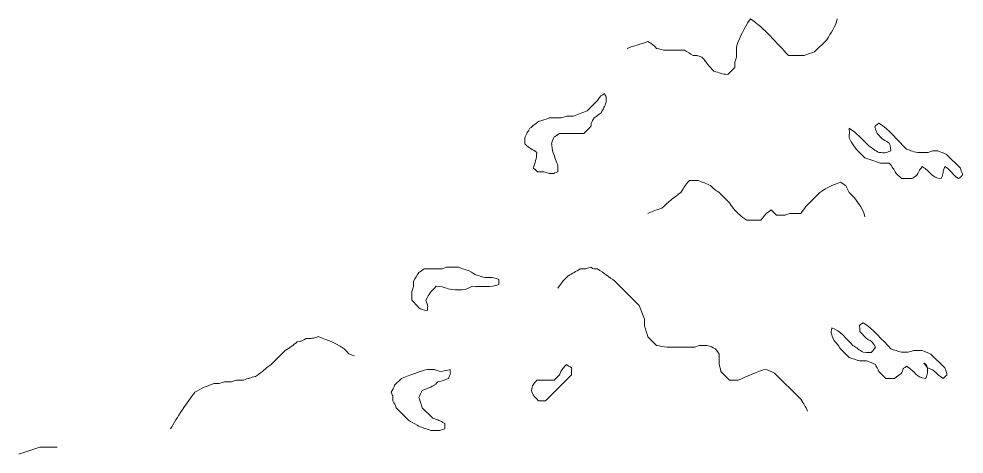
# Model space of a CAD drawing. Header units: millimetres. Extents: x -6423 to -1759, y 6 to 2012.
# Drawn here: x -1873.1 to -1791.4, y 1134.2 to 1171.8 of the extents above; entities that cross this region are included whole.
import ezdxf

# ---------------------------------------------------------------- set-up
doc = ezdxf.new("R2010")
doc.units = ezdxf.units.MM
doc.header["$MEASUREMENT"] = 0
doc.layers.add('layer 1', color=7, linetype='Continuous')

msp = doc.modelspace()

# ---------------------------------------------------------------- linework, layer by layer
at = {"layer": 'layer 1', "color": 177, "lineweight": 9}
for points, knots in [([(-1802.4005, 1171.8189), (-1802.5554, 1171.0833), (-1802.9172, 1170.659), (-1803.2999, 1170.0194), (-1803.2999, 1170.0194), (-1803.2999, 1170.0194), (-1804.3496, 1168.9704), (-1804.3496, 1168.9704), (-1804.3496, 1168.9704), (-1804.6497, 1168.8663), (-1804.9487, 1168.7742), (-1805.2491, 1168.6704), (-1805.2491, 1168.6704), (-1805.2491, 1168.6704), (-1806.5984, 1168.6704), (-1806.5984, 1168.6704), (-1806.5984, 1168.6704), (-1807.6237, 1169.6958), (-1808.7046, 1171.0895), (-1809.8966, 1171.8187), (-1809.8966, 1171.8187), (-1810.4909, 1170.9097), (-1810.7466, 1170.4293), (-1811.0962, 1169.4201), (-1811.0962, 1169.4201), (-1811.0962, 1169.4201), (-1811.0962, 1168.5207), (-1811.0962, 1168.5207), (-1811.0962, 1168.5207), (-1811.2677, 1167.9909), (-1811.2333, 1168.2104), (-1811.246, 1167.6211), (-1811.246, 1167.6211), (-1811.246, 1167.6211), (-1811.8458, 1167.0211), (-1811.8458, 1167.0211), (-1811.8458, 1167.0211), (-1812.3997, 1167.0636), (-1812.5548, 1167.1514), (-1813.0452, 1167.3211), (-1813.0452, 1167.3211), (-1813.0452, 1167.3211), (-1813.4948, 1167.7706), (-1813.4948, 1167.7706), (-1813.4948, 1167.7706), (-1813.7391, 1168.1361), (-1813.7703, 1168.1693), (-1814.0947, 1168.5207), (-1814.0947, 1168.5207), (-1814.5348, 1168.6664), (-1814.3703, 1168.634), (-1814.8443, 1168.6703), (-1814.8443, 1168.6703), (-1815.1046, 1168.8239), (-1815.3346, 1168.9648), (-1815.594, 1169.1202), (-1815.594, 1169.1202), (-1815.594, 1169.1202), (-1817.393, 1169.12), (-1817.393, 1169.12), (-1817.393, 1169.12), (-1817.7614, 1169.2525), (-1817.6498, 1169.2039), (-1817.9927, 1169.2702), (-1817.9927, 1169.2702), (-1818.3736, 1169.6507), (-1818.3284, 1169.6166), (-1818.7424, 1169.8697), (-1818.7424, 1169.8697), (-1819.3879, 1169.6109), (-1819.9527, 1169.4984), (-1820.5416, 1169.27)], [0, 0, 0, 0, 0.0526316, 0.0526316, 0.0526316, 0.0526316, 0.1052632, 0.1052632, 0.1052632, 0.1052632, 0.1578947, 0.1578947, 0.1578947, 0.1578947, 0.2105263, 0.2105263, 0.2105263, 0.2105263, 0.2631579, 0.2631579, 0.2631579, 0.2631579, 0.3157895, 0.3157895, 0.3157895, 0.3157895, 0.3684211, 0.3684211, 0.3684211, 0.3684211, 0.4210526, 0.4210526, 0.4210526, 0.4210526, 0.4736842, 0.4736842, 0.4736842, 0.4736842, 0.5263158, 0.5263158, 0.5263158, 0.5263158, 0.5789474, 0.5789474, 0.5789474, 0.5789474, 0.6315789, 0.6315789, 0.6315789, 0.6315789, 0.6842105, 0.6842105, 0.6842105, 0.6842105, 0.7368421, 0.7368421, 0.7368421, 0.7368421, 0.7894737, 0.7894737, 0.7894737, 0.7894737, 0.8421053, 0.8421053, 0.8421053, 0.8421053, 0.8947368, 0.8947368, 0.8947368, 0.8947368, 1, 1, 1, 1]), ([(-1828.9374, 1162.3736), (-1828.6597, 1162.5976), (-1828.4649, 1162.7483), (-1828.1878, 1162.973), (-1828.1878, 1162.973), (-1827.7398, 1163.0675), (-1827.6979, 1163.1088), (-1827.2881, 1163.2731), (-1827.2881, 1163.2731), (-1827.2881, 1163.2731), (-1826.2383, 1163.2729), (-1826.2383, 1163.2729), (-1826.2383, 1163.2729), (-1826.2297, 1163.2774), (-1825.8141, 1163.4138), (-1825.789, 1163.4231), (-1825.789, 1163.4231), (-1825.789, 1163.4231), (-1825.1892, 1163.4228), (-1825.1892, 1163.4228), (-1825.1892, 1163.4228), (-1824.7617, 1163.5711), (-1824.4077, 1163.7052), (-1823.9899, 1163.8728), (-1823.9899, 1163.8728), (-1823.9899, 1163.8728), (-1823.0903, 1164.7722), (-1823.0903, 1164.7722), (-1823.0903, 1164.7722), (-1822.7436, 1165.2905), (-1822.9936, 1165.0385), (-1822.4905, 1165.3722), (-1822.4905, 1165.3722), (-1822.3005, 1164.8933), (-1822.3537, 1165.2289), (-1822.3407, 1164.6223), (-1822.3407, 1164.6223), (-1822.5022, 1164.22), (-1822.5652, 1164.099), (-1822.7904, 1163.7229), (-1822.7904, 1163.7229), (-1823.06, 1163.5098), (-1823.1161, 1163.4563), (-1823.3901, 1163.2729), (-1823.3901, 1163.2729), (-1823.656, 1162.8221), (-1823.5856, 1163.0183), (-1823.69, 1162.5234), (-1823.69, 1162.5234), (-1823.69, 1162.5234), (-1824.2896, 1161.9237), (-1824.2896, 1161.9237), (-1824.2896, 1161.9237), (-1824.2896, 1161.9237), (-1826.3885, 1161.9236), (-1826.3885, 1161.9236), (-1826.3885, 1161.9236), (-1826.4062, 1161.9142), (-1826.8128, 1161.6403), (-1826.8385, 1161.6238), (-1826.8385, 1161.6238), (-1827.1819, 1160.8489), (-1827.0333, 1161.2416), (-1826.9881, 1160.4245), (-1826.9881, 1160.4245), (-1826.8404, 1159.997), (-1826.7062, 1159.643), (-1826.5385, 1159.2249), (-1826.5385, 1159.2249), (-1826.5385, 1159.2249), (-1826.5385, 1158.6254), (-1826.5385, 1158.6254), (-1826.5385, 1158.6254), (-1827.0172, 1158.4353), (-1826.6816, 1158.4888), (-1827.2882, 1158.4755), (-1827.2882, 1158.4755), (-1827.2972, 1158.4794), (-1827.7129, 1158.6162), (-1827.7381, 1158.6255), (-1827.7381, 1158.6255), (-1828.543, 1158.643), (-1828.0605, 1158.5143), (-1828.6376, 1158.9253), (-1828.6376, 1158.9253), (-1828.4929, 1159.3705), (-1828.3756, 1159.7804), (-1828.3376, 1160.2744), (-1828.3376, 1160.2744), (-1828.7994, 1160.6135), (-1828.9245, 1160.607), (-1829.3871, 1161.024), (-1829.3871, 1161.024), (-1829.3696, 1161.8191), (-1829.3207, 1161.7237), (-1828.9374, 1162.3736)], [0, 0, 0, 0, 0.04, 0.04, 0.04, 0.04, 0.08, 0.08, 0.08, 0.08, 0.12, 0.12, 0.12, 0.12, 0.16, 0.16, 0.16, 0.16, 0.2, 0.2, 0.2, 0.2, 0.24, 0.24, 0.24, 0.24, 0.28, 0.28, 0.28, 0.28, 0.32, 0.32, 0.32, 0.32, 0.36, 0.36, 0.36, 0.36, 0.4, 0.4, 0.4, 0.4, 0.44, 0.44, 0.44, 0.44, 0.48, 0.48, 0.48, 0.48, 0.52, 0.52, 0.52, 0.52, 0.56, 0.56, 0.56, 0.56, 0.6, 0.6, 0.6, 0.6, 0.64, 0.64, 0.64, 0.64, 0.68, 0.68, 0.68, 0.68, 0.72, 0.72, 0.72, 0.72, 0.76, 0.76, 0.76, 0.76, 0.8, 0.8, 0.8, 0.8, 0.84, 0.84, 0.84, 0.84, 0.88, 0.88, 0.88, 0.88, 0.92, 0.92, 0.92, 0.92, 1, 1, 1, 1]), ([(-1801.3507, 1162.3733), (-1800.7338, 1161.9958), (-1800.2479, 1161.4205), (-1799.7018, 1160.8742), (-1799.7018, 1160.8742), (-1799.3979, 1160.6757), (-1799.1059, 1160.4733), (-1798.8022, 1160.2744), (-1798.8022, 1160.2744), (-1798.1688, 1160.2744), (-1798.3028, 1160.2111), (-1797.7526, 1160.4249), (-1797.7526, 1160.4249), (-1797.8298, 1161.2078), (-1797.8503, 1161.0332), (-1798.5025, 1161.4738), (-1798.5025, 1161.4738), (-1798.5025, 1161.4738), (-1798.9522, 1161.9237), (-1798.9522, 1161.9237), (-1798.9522, 1161.9237), (-1799.1808, 1162.6292), (-1799.2725, 1162.4192), (-1798.8022, 1162.8233), (-1798.8022, 1162.8233), (-1797.9387, 1162.2951), (-1797.1551, 1161.3261), (-1796.4033, 1160.5744), (-1796.4033, 1160.5744), (-1796.1258, 1160.4782), (-1795.6407, 1160.2748), (-1795.3538, 1160.2747), (-1795.3538, 1160.2747), (-1795.3538, 1160.2747), (-1794.6041, 1160.2744), (-1794.6041, 1160.2744), (-1794.6041, 1160.2744), (-1794.5952, 1160.2786), (-1794.1796, 1160.4156), (-1794.1545, 1160.4245), (-1794.1545, 1160.4245), (-1794.1545, 1160.4245), (-1793.7046, 1160.4246), (-1793.7046, 1160.4246), (-1793.7046, 1160.4246), (-1793.4587, 1160.3235), (-1793.2019, 1160.2239), (-1792.9549, 1160.1245), (-1792.9549, 1160.1245), (-1792.9549, 1160.1245), (-1791.7557, 1158.9251), (-1791.7557, 1158.9251), (-1791.7557, 1158.9251), (-1791.5269, 1158.2199), (-1791.4352, 1158.4295), (-1791.9055, 1158.0256), (-1791.9055, 1158.0256), (-1792.6379, 1158.4837), (-1792.3723, 1158.6168), (-1793.1051, 1159.0751), (-1793.1051, 1159.0751), (-1793.3068, 1158.5551), (-1793.2028, 1158.546), (-1793.4049, 1158.0256), (-1793.4049, 1158.0256), (-1794.3225, 1158.1162), (-1794.2307, 1158.5713), (-1795.0539, 1159.0751), (-1795.0539, 1159.0751), (-1795.3682, 1158.6438), (-1795.2821, 1158.7807), (-1795.5038, 1158.3254), (-1795.5038, 1158.3254), (-1795.5214, 1158.3156), (-1795.928, 1158.042), (-1795.9537, 1158.0256), (-1795.9537, 1158.0256), (-1795.9537, 1158.0256), (-1796.8532, 1158.0257), (-1796.8532, 1158.0257), (-1796.8532, 1158.0257), (-1796.8532, 1158.0257), (-1797.3029, 1158.4753), (-1797.3029, 1158.4753), (-1797.3029, 1158.4753), (-1797.5414, 1158.8736), (-1797.5969, 1158.9878), (-1797.9027, 1159.3749), (-1797.9027, 1159.3749), (-1797.9027, 1159.3749), (-1798.6523, 1159.3749), (-1798.6523, 1159.3749), (-1798.6523, 1159.3749), (-1799.1008, 1159.5302), (-1799.5532, 1159.6699), (-1800.0016, 1159.8247), (-1800.0016, 1159.8247), (-1800.0016, 1159.8247), (-1800.7513, 1160.5744), (-1800.7513, 1160.5744), (-1800.7513, 1160.5744), (-1801.5651, 1161.819), (-1801.3083, 1161.1813), (-1801.3507, 1162.3733)], [0, 0, 0, 0, 0.037037, 0.037037, 0.037037, 0.037037, 0.0740741, 0.0740741, 0.0740741, 0.0740741, 0.1111111, 0.1111111, 0.1111111, 0.1111111, 0.1481481, 0.1481481, 0.1481481, 0.1481481, 0.1851852, 0.1851852, 0.1851852, 0.1851852, 0.2222222, 0.2222222, 0.2222222, 0.2222222, 0.2592593, 0.2592593, 0.2592593, 0.2592593, 0.2962963, 0.2962963, 0.2962963, 0.2962963, 0.3333333, 0.3333333, 0.3333333, 0.3333333, 0.3703704, 0.3703704, 0.3703704, 0.3703704, 0.4074074, 0.4074074, 0.4074074, 0.4074074, 0.4444444, 0.4444444, 0.4444444, 0.4444444, 0.4814815, 0.4814815, 0.4814815, 0.4814815, 0.5185185, 0.5185185, 0.5185185, 0.5185185, 0.5555556, 0.5555556, 0.5555556, 0.5555556, 0.5925926, 0.5925926, 0.5925926, 0.5925926, 0.6296296, 0.6296296, 0.6296296, 0.6296296, 0.6666667, 0.6666667, 0.6666667, 0.6666667, 0.7037037, 0.7037037, 0.7037037, 0.7037037, 0.7407407, 0.7407407, 0.7407407, 0.7407407, 0.7777778, 0.7777778, 0.7777778, 0.7777778, 0.8148148, 0.8148148, 0.8148148, 0.8148148, 0.8518519, 0.8518519, 0.8518519, 0.8518519, 0.8888889, 0.8888889, 0.8888889, 0.8888889, 0.9259259, 0.9259259, 0.9259259, 0.9259259, 1, 1, 1, 1]), ([(-1800.0016, 1154.7272), (-1800.153, 1155.4457), (-1800.5016, 1155.7655), (-1800.9011, 1156.3766), (-1800.9011, 1156.3766), (-1800.9011, 1156.3766), (-1801.3509, 1156.8264), (-1801.3509, 1156.8264), (-1801.3509, 1156.8264), (-1801.3903, 1156.9181), (-1801.6052, 1157.3299), (-1801.6509, 1157.4259), (-1801.6509, 1157.4259), (-1801.6684, 1157.4358), (-1802.0751, 1157.7096), (-1802.1006, 1157.7259), (-1802.1006, 1157.7259), (-1802.9736, 1157.4235), (-1803.1105, 1157.3422), (-1803.8997, 1156.8264), (-1803.8997, 1156.8264), (-1803.8997, 1156.8264), (-1805.0989, 1155.6269), (-1805.0989, 1155.6269), (-1805.0989, 1155.6269), (-1805.2808, 1155.3432), (-1805.3295, 1155.2988), (-1805.5489, 1155.0272), (-1805.5489, 1155.0272), (-1805.5489, 1155.0272), (-1806.4485, 1155.0271), (-1806.4485, 1155.0271), (-1806.4485, 1155.0271), (-1806.4575, 1155.023), (-1806.8732, 1154.8862), (-1806.8982, 1154.8773), (-1806.8982, 1154.8773), (-1806.8982, 1154.8773), (-1807.6478, 1154.8772), (-1807.6478, 1154.8772), (-1807.6478, 1154.8772), (-1807.6478, 1154.8772), (-1808.0975, 1155.327), (-1808.0975, 1155.327), (-1808.0975, 1155.327), (-1808.6745, 1154.9282), (-1808.5576, 1154.9691), (-1808.9971, 1154.4273), (-1808.9971, 1154.4273), (-1808.9971, 1154.4273), (-1810.1967, 1154.4273), (-1810.1967, 1154.4273), (-1810.1967, 1154.4273), (-1810.717, 1154.779), (-1810.9258, 1155.0068), (-1811.396, 1155.4768), (-1811.396, 1155.4768), (-1811.4054, 1155.4944), (-1811.6793, 1155.9013), (-1811.6958, 1155.9267), (-1811.6958, 1155.9267), (-1811.6958, 1155.9267), (-1812.5953, 1156.8264), (-1812.5953, 1156.8264), (-1812.5953, 1156.8264), (-1812.9606, 1157.0704), (-1812.994, 1157.1019), (-1813.3451, 1157.4258), (-1813.3451, 1157.4258), (-1813.7113, 1157.5729), (-1814.0282, 1157.7286), (-1814.3943, 1157.8758), (-1814.3943, 1157.8758), (-1814.3943, 1157.8758), (-1815.1442, 1157.8755), (-1815.1442, 1157.8755), (-1815.1442, 1157.8755), (-1815.5944, 1157.3879), (-1815.585, 1157.342), (-1815.8938, 1156.8262), (-1815.8938, 1156.8262), (-1816.446, 1156.4531), (-1817.0398, 1155.9692), (-1817.5427, 1155.4768), (-1817.5427, 1155.4768), (-1817.9923, 1155.3214), (-1818.3049, 1155.2304), (-1818.7424, 1155.0271)], [0, 0, 0, 0, 0.0434783, 0.0434783, 0.0434783, 0.0434783, 0.0869565, 0.0869565, 0.0869565, 0.0869565, 0.1304348, 0.1304348, 0.1304348, 0.1304348, 0.173913, 0.173913, 0.173913, 0.173913, 0.2173913, 0.2173913, 0.2173913, 0.2173913, 0.2608696, 0.2608696, 0.2608696, 0.2608696, 0.3043478, 0.3043478, 0.3043478, 0.3043478, 0.3478261, 0.3478261, 0.3478261, 0.3478261, 0.3913043, 0.3913043, 0.3913043, 0.3913043, 0.4347826, 0.4347826, 0.4347826, 0.4347826, 0.4782609, 0.4782609, 0.4782609, 0.4782609, 0.5217391, 0.5217391, 0.5217391, 0.5217391, 0.5652174, 0.5652174, 0.5652174, 0.5652174, 0.6086957, 0.6086957, 0.6086957, 0.6086957, 0.6521739, 0.6521739, 0.6521739, 0.6521739, 0.6956522, 0.6956522, 0.6956522, 0.6956522, 0.7391304, 0.7391304, 0.7391304, 0.7391304, 0.7826087, 0.7826087, 0.7826087, 0.7826087, 0.826087, 0.826087, 0.826087, 0.826087, 0.8695652, 0.8695652, 0.8695652, 0.8695652, 0.9130435, 0.9130435, 0.9130435, 0.9130435, 1, 1, 1, 1]), ([(-1838.9825, 1149.1799), (-1838.8289, 1149.4401), (-1838.688, 1149.6703), (-1838.5327, 1149.9298), (-1838.5327, 1149.9298), (-1838.5148, 1149.9393), (-1838.1084, 1150.2131), (-1838.0827, 1150.2295), (-1838.0827, 1150.2295), (-1838.0827, 1150.2295), (-1836.5834, 1150.2295), (-1836.5834, 1150.2295), (-1836.5834, 1150.2295), (-1836.5746, 1150.2336), (-1836.1589, 1150.3705), (-1836.1338, 1150.3794), (-1836.1338, 1150.3794), (-1836.1338, 1150.3794), (-1835.0843, 1150.3794), (-1835.0843, 1150.3794), (-1835.0843, 1150.3794), (-1834.6747, 1150.2149), (-1834.6326, 1150.1739), (-1834.1847, 1150.0797), (-1834.1847, 1150.0797), (-1833.6089, 1149.6568), (-1833.4715, 1149.6999), (-1832.8354, 1149.4799), (-1832.8354, 1149.4799), (-1832.1861, 1149.4798), (-1832.2099, 1149.5528), (-1831.6361, 1149.3296), (-1831.6361, 1149.3296), (-1831.6361, 1149.3296), (-1831.6361, 1148.8801), (-1831.6361, 1148.8801), (-1831.6361, 1148.8801), (-1832.2828, 1148.6291), (-1833.1402, 1148.7302), (-1833.8849, 1148.7303), (-1833.8849, 1148.7303), (-1834.2148, 1148.5979), (-1834.4359, 1148.4304), (-1834.7845, 1148.43), (-1834.7845, 1148.43), (-1834.7845, 1148.43), (-1835.3843, 1148.4304), (-1835.3843, 1148.4304), (-1835.3843, 1148.4304), (-1836.0642, 1148.4303), (-1836.2122, 1148.7123), (-1837.0332, 1148.7303), (-1837.0332, 1148.7303), (-1837.5555, 1148.1962), (-1837.6069, 1148.14), (-1837.9328, 1147.5306), (-1837.9328, 1147.5306), (-1837.7335, 1146.9544), (-1837.7619, 1147.1292), (-1837.783, 1146.6312), (-1837.783, 1146.6312), (-1838.5752, 1146.7096), (-1838.5316, 1146.9301), (-1839.1321, 1147.5306), (-1839.1321, 1147.5306), (-1839.1321, 1147.5306), (-1839.1322, 1148.2805), (-1839.1322, 1148.2805), (-1839.1322, 1148.2805), (-1838.9716, 1148.7762), (-1838.9825, 1148.614), (-1838.9825, 1149.1799)], [0, 0, 0, 0, 0.0526316, 0.0526316, 0.0526316, 0.0526316, 0.1052632, 0.1052632, 0.1052632, 0.1052632, 0.1578947, 0.1578947, 0.1578947, 0.1578947, 0.2105263, 0.2105263, 0.2105263, 0.2105263, 0.2631579, 0.2631579, 0.2631579, 0.2631579, 0.3157895, 0.3157895, 0.3157895, 0.3157895, 0.3684211, 0.3684211, 0.3684211, 0.3684211, 0.4210526, 0.4210526, 0.4210526, 0.4210526, 0.4736842, 0.4736842, 0.4736842, 0.4736842, 0.5263158, 0.5263158, 0.5263158, 0.5263158, 0.5789474, 0.5789474, 0.5789474, 0.5789474, 0.6315789, 0.6315789, 0.6315789, 0.6315789, 0.6842105, 0.6842105, 0.6842105, 0.6842105, 0.7368421, 0.7368421, 0.7368421, 0.7368421, 0.7894737, 0.7894737, 0.7894737, 0.7894737, 0.8421053, 0.8421053, 0.8421053, 0.8421053, 0.8947368, 0.8947368, 0.8947368, 0.8947368, 1, 1, 1, 1]), ([(-1804.9491, 1137.9354), (-1805.1554, 1138.4234), (-1805.2596, 1138.543), (-1805.549, 1138.9851), (-1805.549, 1138.9851), (-1805.549, 1138.9851), (-1807.7977, 1141.2339), (-1807.7977, 1141.2339), (-1807.7977, 1141.2339), (-1808.1277, 1141.3661), (-1808.3487, 1141.5339), (-1808.6973, 1141.5336), (-1808.6973, 1141.5336), (-1808.9772, 1141.5341), (-1810.4668, 1140.8), (-1810.9463, 1140.6344), (-1810.9463, 1140.6344), (-1810.9463, 1140.6344), (-1811.6958, 1140.6341), (-1811.6958, 1140.6341), (-1811.6958, 1140.6341), (-1811.6958, 1140.6341), (-1812.4455, 1141.384), (-1812.4455, 1141.384), (-1812.4455, 1141.384), (-1812.513, 1141.706), (-1812.482, 1141.6417), (-1812.5953, 1141.9839), (-1812.5953, 1141.9839), (-1812.5953, 1141.9839), (-1812.5953, 1142.883), (-1812.5953, 1142.883), (-1812.5953, 1142.883), (-1812.6049, 1142.9006), (-1812.8787, 1143.3076), (-1812.8953, 1143.3328), (-1812.8953, 1143.3328), (-1813.1995, 1143.4776), (-1813.324, 1143.5216), (-1813.6448, 1143.6327), (-1813.6448, 1143.6327), (-1813.6448, 1143.6327), (-1814.2446, 1143.6327), (-1814.2446, 1143.6327), (-1814.2446, 1143.6327), (-1814.2536, 1143.6288), (-1814.6691, 1143.4919), (-1814.6945, 1143.4826), (-1814.6945, 1143.4826), (-1814.6945, 1143.4826), (-1815.594, 1143.4826), (-1815.594, 1143.4826), (-1815.594, 1143.4826), (-1815.594, 1143.4826), (-1817.0931, 1143.4826), (-1817.0931, 1143.4826), (-1817.0931, 1143.4826), (-1817.4527, 1143.4829), (-1817.6605, 1143.57), (-1817.9927, 1143.6328), (-1817.9927, 1143.6328), (-1817.9927, 1143.6328), (-1818.7424, 1144.3822), (-1818.7424, 1144.3822), (-1818.7424, 1144.3822), (-1818.8462, 1144.6826), (-1818.9383, 1144.9819), (-1819.0422, 1145.2821), (-1819.0422, 1145.2821), (-1819.0422, 1145.2821), (-1819.0422, 1145.8819), (-1819.0422, 1145.8819), (-1819.0422, 1145.8819), (-1819.1901, 1146.3092), (-1819.3243, 1146.663), (-1819.4918, 1147.0809), (-1819.4918, 1147.0809), (-1819.4918, 1147.0809), (-1821.5909, 1149.1801), (-1821.5909, 1149.1801), (-1821.5909, 1149.1801), (-1822.0999, 1149.524), (-1822.5752, 1149.8927), (-1823.0901, 1150.2295), (-1823.0901, 1150.2295), (-1823.6693, 1150.2295), (-1823.3846, 1150.258), (-1823.6896, 1150.3794), (-1823.6896, 1150.3794), (-1824.2192, 1150.2081), (-1824, 1150.2424), (-1824.5895, 1150.2295), (-1824.5895, 1150.2295), (-1824.9563, 1150.0098), (-1825.2723, 1149.8495), (-1825.6389, 1149.63), (-1825.6389, 1149.63), (-1825.6389, 1149.63), (-1826.0885, 1149.1799), (-1826.0885, 1149.1799), (-1826.0885, 1149.1799), (-1826.2704, 1148.8963), (-1826.3192, 1148.8519), (-1826.5385, 1148.5802)], [0, 0, 0, 0, 0.037037, 0.037037, 0.037037, 0.037037, 0.0740741, 0.0740741, 0.0740741, 0.0740741, 0.1111111, 0.1111111, 0.1111111, 0.1111111, 0.1481481, 0.1481481, 0.1481481, 0.1481481, 0.1851852, 0.1851852, 0.1851852, 0.1851852, 0.2222222, 0.2222222, 0.2222222, 0.2222222, 0.2592593, 0.2592593, 0.2592593, 0.2592593, 0.2962963, 0.2962963, 0.2962963, 0.2962963, 0.3333333, 0.3333333, 0.3333333, 0.3333333, 0.3703704, 0.3703704, 0.3703704, 0.3703704, 0.4074074, 0.4074074, 0.4074074, 0.4074074, 0.4444444, 0.4444444, 0.4444444, 0.4444444, 0.4814815, 0.4814815, 0.4814815, 0.4814815, 0.5185185, 0.5185185, 0.5185185, 0.5185185, 0.5555556, 0.5555556, 0.5555556, 0.5555556, 0.5925926, 0.5925926, 0.5925926, 0.5925926, 0.6296296, 0.6296296, 0.6296296, 0.6296296, 0.6666667, 0.6666667, 0.6666667, 0.6666667, 0.7037037, 0.7037037, 0.7037037, 0.7037037, 0.7407407, 0.7407407, 0.7407407, 0.7407407, 0.7777778, 0.7777778, 0.7777778, 0.7777778, 0.8148148, 0.8148148, 0.8148148, 0.8148148, 0.8518519, 0.8518519, 0.8518519, 0.8518519, 0.8888889, 0.8888889, 0.8888889, 0.8888889, 0.9259259, 0.9259259, 0.9259259, 0.9259259, 1, 1, 1, 1]), ([(-1794.904, 1142.1333), (-1794.904, 1142.1333), (-1794.6042, 1141.6835), (-1794.6042, 1141.6835), (-1794.6042, 1141.6835), (-1793.8552, 1141.4684), (-1793.9387, 1141.2026), (-1793.2549, 1140.784), (-1793.2549, 1140.784), (-1792.7846, 1141.1879), (-1792.8763, 1140.9782), (-1793.1051, 1141.6835), (-1793.1051, 1141.6835), (-1793.1051, 1141.6835), (-1794.3044, 1142.8831), (-1794.3044, 1142.8831), (-1794.3044, 1142.8831), (-1794.4477, 1142.9418), (-1794.9629, 1143.1829), (-1795.0539, 1143.183), (-1795.0539, 1143.183), (-1795.0539, 1143.183), (-1795.8038, 1143.1826), (-1795.8038, 1143.1826), (-1795.8038, 1143.1826), (-1795.8128, 1143.1787), (-1796.2284, 1143.0421), (-1796.2537, 1143.0329), (-1796.2537, 1143.0329), (-1796.2537, 1143.0329), (-1796.8532, 1143.033), (-1796.8532, 1143.033), (-1796.8532, 1143.033), (-1797.1534, 1143.1368), (-1797.4525, 1143.2289), (-1797.7526, 1143.333), (-1797.7526, 1143.333), (-1798.5045, 1144.0845), (-1799.2881, 1145.0534), (-1800.1515, 1145.5819), (-1800.1515, 1145.5819), (-1800.5676, 1145.2244), (-1800.4335, 1145.6556), (-1800.4513, 1144.8322), (-1800.4513, 1144.8322), (-1800.4513, 1144.8322), (-1799.8517, 1144.2324), (-1799.8517, 1144.2324), (-1799.8517, 1144.2324), (-1799.3076, 1143.8646), (-1799.4604, 1144.0556), (-1799.102, 1143.4826), (-1799.102, 1143.4826), (-1799.5236, 1142.8618), (-1799.3018, 1143.033), (-1800.1515, 1143.033), (-1800.1515, 1143.033), (-1800.4552, 1143.2317), (-1800.7473, 1143.4342), (-1801.0511, 1143.6328), (-1801.0511, 1143.6328), (-1801.6013, 1144.183), (-1802.1451, 1144.9294), (-1802.8502, 1145.1319), (-1802.8502, 1145.1319), (-1802.9595, 1144.5832), (-1802.9138, 1144.6999), (-1802.7003, 1144.0827), (-1802.7003, 1144.0827), (-1802.3756, 1143.7303), (-1802.3463, 1143.6962), (-1802.1006, 1143.333), (-1802.1006, 1143.333), (-1802.1006, 1143.333), (-1801.3507, 1142.5831), (-1801.3507, 1142.5831), (-1801.3507, 1142.5831), (-1801.0507, 1142.4795), (-1800.7514, 1142.3874), (-1800.4513, 1142.2833), (-1800.4513, 1142.2833), (-1800.4513, 1142.2833), (-1799.8517, 1142.2834), (-1799.8517, 1142.2834), (-1799.8517, 1142.2834), (-1799.5359, 1142.1787), (-1799.3978, 1142.1209), (-1799.102, 1141.9835), (-1799.102, 1141.9835), (-1799.0625, 1141.8917), (-1798.8479, 1141.48), (-1798.8022, 1141.3837), (-1798.8022, 1141.3837), (-1798.8022, 1141.3837), (-1798.2024, 1140.7842), (-1798.2024, 1140.7842), (-1798.2024, 1140.7842), (-1798.2024, 1140.7842), (-1797.4528, 1140.784), (-1797.4528, 1140.784), (-1797.4528, 1140.784), (-1797.1691, 1140.9657), (-1797.1249, 1141.0148), (-1796.8532, 1141.2339), (-1796.8532, 1141.2339), (-1796.5434, 1141.8856), (-1796.8396, 1141.47), (-1796.4033, 1141.8333), (-1796.4033, 1141.8333), (-1795.5799, 1141.3301), (-1795.6718, 1140.8745), (-1794.7543, 1140.7838), (-1794.7543, 1140.7838), (-1794.555, 1141.2971), (-1794.6042, 1141.0673), (-1794.6042, 1141.6835), (-1794.6042, 1141.6835), (-1794.717, 1141.9816), (-1794.6124, 1141.8416), (-1794.904, 1142.1333)], [0, 0, 0, 0, 0.0322581, 0.0322581, 0.0322581, 0.0322581, 0.0645161, 0.0645161, 0.0645161, 0.0645161, 0.0967742, 0.0967742, 0.0967742, 0.0967742, 0.1290323, 0.1290323, 0.1290323, 0.1290323, 0.1612903, 0.1612903, 0.1612903, 0.1612903, 0.1935484, 0.1935484, 0.1935484, 0.1935484, 0.2258065, 0.2258065, 0.2258065, 0.2258065, 0.2580645, 0.2580645, 0.2580645, 0.2580645, 0.2903226, 0.2903226, 0.2903226, 0.2903226, 0.3225806, 0.3225806, 0.3225806, 0.3225806, 0.3548387, 0.3548387, 0.3548387, 0.3548387, 0.3870968, 0.3870968, 0.3870968, 0.3870968, 0.4193548, 0.4193548, 0.4193548, 0.4193548, 0.4516129, 0.4516129, 0.4516129, 0.4516129, 0.483871, 0.483871, 0.483871, 0.483871, 0.516129, 0.516129, 0.516129, 0.516129, 0.5483871, 0.5483871, 0.5483871, 0.5483871, 0.5806452, 0.5806452, 0.5806452, 0.5806452, 0.6129032, 0.6129032, 0.6129032, 0.6129032, 0.6451613, 0.6451613, 0.6451613, 0.6451613, 0.6774194, 0.6774194, 0.6774194, 0.6774194, 0.7096774, 0.7096774, 0.7096774, 0.7096774, 0.7419355, 0.7419355, 0.7419355, 0.7419355, 0.7741935, 0.7741935, 0.7741935, 0.7741935, 0.8064516, 0.8064516, 0.8064516, 0.8064516, 0.8387097, 0.8387097, 0.8387097, 0.8387097, 0.8709677, 0.8709677, 0.8709677, 0.8709677, 0.9032258, 0.9032258, 0.9032258, 0.9032258, 0.9354839, 0.9354839, 0.9354839, 0.9354839, 1, 1, 1, 1]), ([(-1844.0799, 1142.733), (-1844.7207, 1142.9176), (-1844.4463, 1142.811), (-1844.9795, 1143.3328), (-1844.9795, 1143.3328), (-1846.0379, 1144.0248), (-1846.1762, 1143.9512), (-1847.2283, 1144.3823), (-1847.2283, 1144.3823), (-1847.784, 1144.2023), (-1847.6572, 1144.2324), (-1848.2777, 1144.2326), (-1848.2777, 1144.2326), (-1848.7286, 1143.9665), (-1848.5325, 1144.0365), (-1849.0274, 1143.9325), (-1849.0274, 1143.9325), (-1849.4064, 1143.625), (-1849.6853, 1143.4389), (-1850.0769, 1143.183), (-1850.0769, 1143.183), (-1850.0769, 1143.183), (-1851.2763, 1141.9835), (-1851.2763, 1141.9835), (-1851.2763, 1141.9835), (-1851.6418, 1141.7392), (-1851.6747, 1141.708), (-1852.026, 1141.384), (-1852.026, 1141.384), (-1852.3097, 1141.2022), (-1852.354, 1141.1534), (-1852.6257, 1140.934), (-1852.6257, 1140.934), (-1853.0508, 1140.8536), (-1853.2811, 1140.7703), (-1853.6752, 1140.6341), (-1853.6752, 1140.6341), (-1853.6752, 1140.6341), (-1854.2746, 1140.6344), (-1854.2746, 1140.6344), (-1854.2746, 1140.6344), (-1854.2839, 1140.6301), (-1854.6996, 1140.4931), (-1854.7246, 1140.4845), (-1854.7246, 1140.4845), (-1854.7246, 1140.4845), (-1855.3244, 1140.4842), (-1855.3244, 1140.4842), (-1855.3244, 1140.4842), (-1855.3334, 1140.4803), (-1855.7488, 1140.3432), (-1855.7741, 1140.3344), (-1855.7741, 1140.3344), (-1855.7741, 1140.3344), (-1856.2239, 1140.3344), (-1856.2239, 1140.3344), (-1856.2239, 1140.3344), (-1856.9202, 1140.0934), (-1857.2267, 1139.9717), (-1857.873, 1139.5846), (-1857.873, 1139.5846), (-1858.5161, 1138.7919), (-1859.4496, 1137.3213), (-1859.9719, 1136.4362)], [0, 0, 0, 0, 0.0588235, 0.0588235, 0.0588235, 0.0588235, 0.1176471, 0.1176471, 0.1176471, 0.1176471, 0.1764706, 0.1764706, 0.1764706, 0.1764706, 0.2352941, 0.2352941, 0.2352941, 0.2352941, 0.2941176, 0.2941176, 0.2941176, 0.2941176, 0.3529412, 0.3529412, 0.3529412, 0.3529412, 0.4117647, 0.4117647, 0.4117647, 0.4117647, 0.4705882, 0.4705882, 0.4705882, 0.4705882, 0.5294118, 0.5294118, 0.5294118, 0.5294118, 0.5882353, 0.5882353, 0.5882353, 0.5882353, 0.6470588, 0.6470588, 0.6470588, 0.6470588, 0.7058824, 0.7058824, 0.7058824, 0.7058824, 0.7647059, 0.7647059, 0.7647059, 0.7647059, 0.8235294, 0.8235294, 0.8235294, 0.8235294, 0.8823529, 0.8823529, 0.8823529, 0.8823529, 1, 1, 1, 1]), ([(-1840.9314, 1139.5847), (-1840.7608, 1139.851), (-1840.7323, 1139.8768), (-1840.6316, 1140.1848), (-1840.6316, 1140.1848), (-1840.6316, 1140.1848), (-1840.0318, 1140.784), (-1840.0318, 1140.784), (-1840.0318, 1140.784), (-1839.6224, 1140.9256), (-1838.0811, 1141.5337), (-1837.783, 1141.5341), (-1837.783, 1141.5341), (-1837.783, 1141.5341), (-1837.1834, 1141.5337), (-1837.1834, 1141.5337), (-1837.1834, 1141.5337), (-1836.8148, 1141.401), (-1836.9263, 1141.45), (-1836.5836, 1141.3836), (-1836.5836, 1141.3836), (-1836.2842, 1141.4418), (-1836.1334, 1141.4774), (-1835.834, 1141.5337), (-1835.834, 1141.5337), (-1835.8028, 1141.0585), (-1835.7563, 1141.2975), (-1835.9838, 1140.7842), (-1835.9838, 1140.7842), (-1836.389, 1140.5955), (-1836.4217, 1140.5716), (-1836.8834, 1140.4842), (-1836.8834, 1140.4842), (-1837.2349, 1140.1329), (-1837.1364, 1140.2436), (-1837.4832, 1140.0346), (-1837.4832, 1140.0346), (-1837.7303, 1139.9361), (-1837.986, 1139.8358), (-1838.2328, 1139.7347), (-1838.2328, 1139.7347), (-1838.272, 1139.6427), (-1838.487, 1139.2311), (-1838.5326, 1139.1349), (-1838.5326, 1139.1349), (-1838.4288, 1138.8346), (-1838.3367, 1138.5356), (-1838.2328, 1138.2355), (-1838.2328, 1138.2355), (-1838.2328, 1138.2355), (-1837.3331, 1137.3358), (-1837.3331, 1137.3358), (-1837.3331, 1137.3358), (-1836.8259, 1137.1602), (-1836.7652, 1137.1641), (-1836.284, 1136.8859), (-1836.284, 1136.8859), (-1836.284, 1136.8859), (-1836.2838, 1136.4362), (-1836.2838, 1136.4362), (-1836.2838, 1136.4362), (-1836.8577, 1136.2134), (-1836.8339, 1136.2864), (-1837.4832, 1136.2861), (-1837.4832, 1136.2861), (-1837.9325, 1136.4418), (-1838.2451, 1136.5329), (-1838.6825, 1136.736), (-1838.6825, 1136.736), (-1838.9699, 1136.8869), (-1839.1564, 1137.0054), (-1839.4323, 1137.1859), (-1839.4323, 1137.1859), (-1839.4323, 1137.1859), (-1840.4816, 1138.2355), (-1840.4816, 1138.2355), (-1840.4816, 1138.2355), (-1840.5985, 1138.5604), (-1840.6143, 1138.5515), (-1840.7817, 1138.8352), (-1840.7817, 1138.8352), (-1840.7817, 1139.4377), (-1840.7556, 1139.1316), (-1840.9314, 1139.5847)], [0, 0, 0, 0, 0.0454545, 0.0454545, 0.0454545, 0.0454545, 0.0909091, 0.0909091, 0.0909091, 0.0909091, 0.1363636, 0.1363636, 0.1363636, 0.1363636, 0.1818182, 0.1818182, 0.1818182, 0.1818182, 0.2272727, 0.2272727, 0.2272727, 0.2272727, 0.2727273, 0.2727273, 0.2727273, 0.2727273, 0.3181818, 0.3181818, 0.3181818, 0.3181818, 0.3636364, 0.3636364, 0.3636364, 0.3636364, 0.4090909, 0.4090909, 0.4090909, 0.4090909, 0.4545455, 0.4545455, 0.4545455, 0.4545455, 0.5, 0.5, 0.5, 0.5, 0.5454545, 0.5454545, 0.5454545, 0.5454545, 0.5909091, 0.5909091, 0.5909091, 0.5909091, 0.6363636, 0.6363636, 0.6363636, 0.6363636, 0.6818182, 0.6818182, 0.6818182, 0.6818182, 0.7272727, 0.7272727, 0.7272727, 0.7272727, 0.7727273, 0.7727273, 0.7727273, 0.7727273, 0.8181818, 0.8181818, 0.8181818, 0.8181818, 0.8636364, 0.8636364, 0.8636364, 0.8636364, 0.9090909, 0.9090909, 0.9090909, 0.9090909, 1, 1, 1, 1]), ([(-1828.3376, 1140.6341), (-1828.3376, 1140.6341), (-1826.8385, 1140.6341), (-1826.8385, 1140.6341), (-1826.8385, 1140.6341), (-1826.8385, 1140.6341), (-1826.3887, 1141.0841), (-1826.3887, 1141.0841), (-1826.3887, 1141.0841), (-1826.1599, 1141.5538), (-1826.1821, 1141.5472), (-1825.789, 1141.9835), (-1825.789, 1141.9835), (-1825.1847, 1141.5305), (-1825.3574, 1141.9242), (-1825.3391, 1141.0841), (-1825.3391, 1141.0841), (-1825.3391, 1141.0841), (-1827.588, 1138.8351), (-1827.588, 1138.8351), (-1827.588, 1138.8351), (-1827.588, 1138.8351), (-1828.1878, 1138.8352), (-1828.1878, 1138.8352), (-1828.1878, 1138.8352), (-1828.4106, 1139.0764), (-1828.7872, 1139.4028), (-1828.7873, 1139.7348), (-1828.7873, 1139.7348), (-1828.7873, 1140.1843), (-1828.5967, 1140.2984), (-1828.3376, 1140.6341)], [0, 0, 0, 0, 0.1111111, 0.1111111, 0.1111111, 0.1111111, 0.2222222, 0.2222222, 0.2222222, 0.2222222, 0.3333333, 0.3333333, 0.3333333, 0.3333333, 0.4444444, 0.4444444, 0.4444444, 0.4444444, 0.5555556, 0.5555556, 0.5555556, 0.5555556, 0.6666667, 0.6666667, 0.6666667, 0.6666667, 0.7777778, 0.7777778, 0.7777778, 0.7777778, 1, 1, 1, 1]), ([(-1873.0758, 1134.2433), (-1873.0758, 1134.2433), (-1871.2765, 1134.8429), (-1871.2765, 1134.8429), (-1871.2765, 1134.8429), (-1871.2765, 1134.8429), (-1869.7773, 1134.8429), (-1869.7773, 1134.8429)], [0, 0, 0, 0, 0.3333333, 0.3333333, 0.3333333, 0.3333333, 1, 1, 1, 1])]:
    msp.add_open_spline(points, degree=3, knots=knots, dxfattribs=at)

doc.saveas('drawing.dxf')
